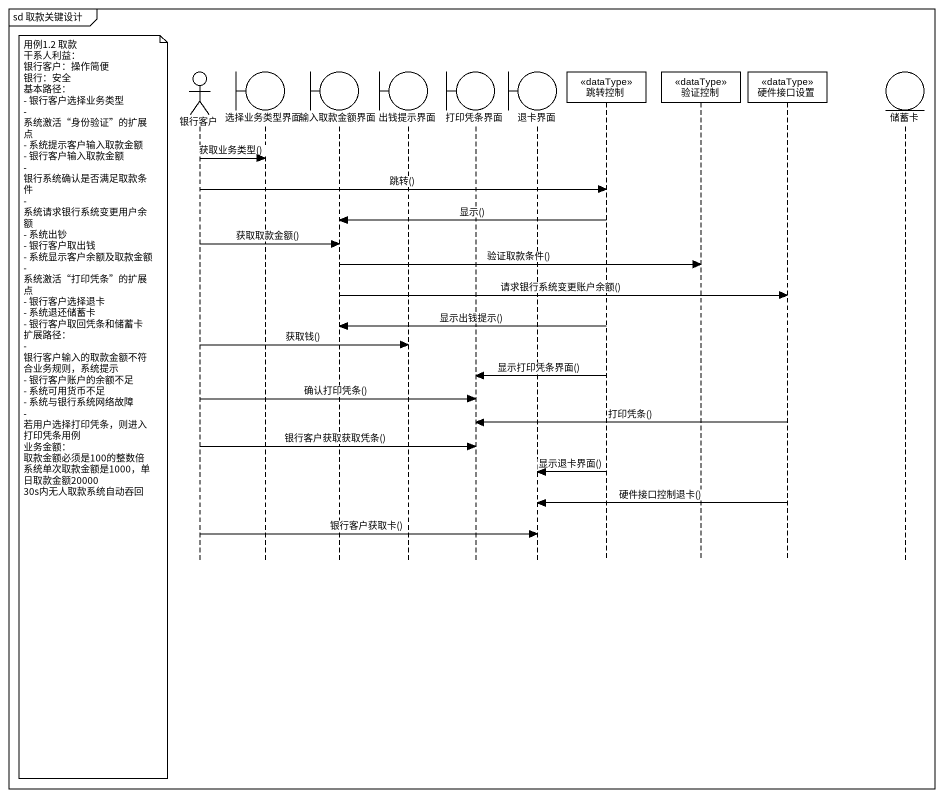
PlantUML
@startuml
mainframe sd 取款关键设计
hide footbox
actor 银行客户
boundary 选择业务类型界面
boundary 输入取款金额界面
boundary 出钱提示界面
boundary 打印凭条界面
boundary 退卡界面
participant 跳转控制 <<dataType>>
participant 验证控制 <<dataType>>
participant 硬件接口设置 <<dataType>>
entity 储蓄卡

银行客户 -> 选择业务类型界面 : 获取业务类型()
银行客户 -> 跳转控制 : 跳转()
跳转控制 -> 输入取款金额界面 : 显示()
银行客户 -> 输入取款金额界面 : 获取取款金额()
输入取款金额界面 -> 验证控制 : 验证取款条件()
输入取款金额界面 -> 硬件接口设置 : 请求银行系统变更账户余额()
跳转控制 -> 输入取款金额界面 : 显示出钱提示()
银行客户 -> 出钱提示界面 : 获取钱()
跳转控制 -> 打印凭条界面 : 显示打印凭条界面()
银行客户 -> 打印凭条界面 : 确认打印凭条()
note left of 银行客户
  用例1.2 取款
  干系人利益：
  银行客户：操作简便
  银行：安全
  基本路径：
  - 银行客户选择业务类型
  - 系统激活“身份验证”的扩展点
  - 系统提示客户输入取款金额
  - 银行客户输入取款金额
  - 银行系统确认是否满足取款条件
  - 系统请求银行系统变更用户余额
  - 系统出钞
  - 银行客户取出钱
  - 系统显示客户余额及取款金额
  - 系统激活“打印凭条”的扩展点
  - 银行客户选择退卡
  - 系统退还储蓄卡
  - 银行客户取回凭条和储蓄卡
  扩展路径：
  - 银行客户输入的取款金额不符合业务规则，系统提示
  - 银行客户账户的余额不足
  - 系统可用货币不足
  - 系统与银行系统网络故障
  - 若用户选择打印凭条，则进入打印凭条用例
  业务金额：
  取款金额必须是100的整数倍
  系统单次取款金额是1000，单日取款金额20000
  30s内无人取款系统自动吞回
end note
硬件接口设置 -> 打印凭条界面 : 打印凭条()
银行客户 -> 打印凭条界面 : 银行客户获取获取凭条()
跳转控制 -> 退卡界面 : 显示退卡界面()
硬件接口设置 -> 退卡界面 : 硬件接口控制退卡()
银行客户 -> 退卡界面 : 银行客户获取卡()
@enduml
